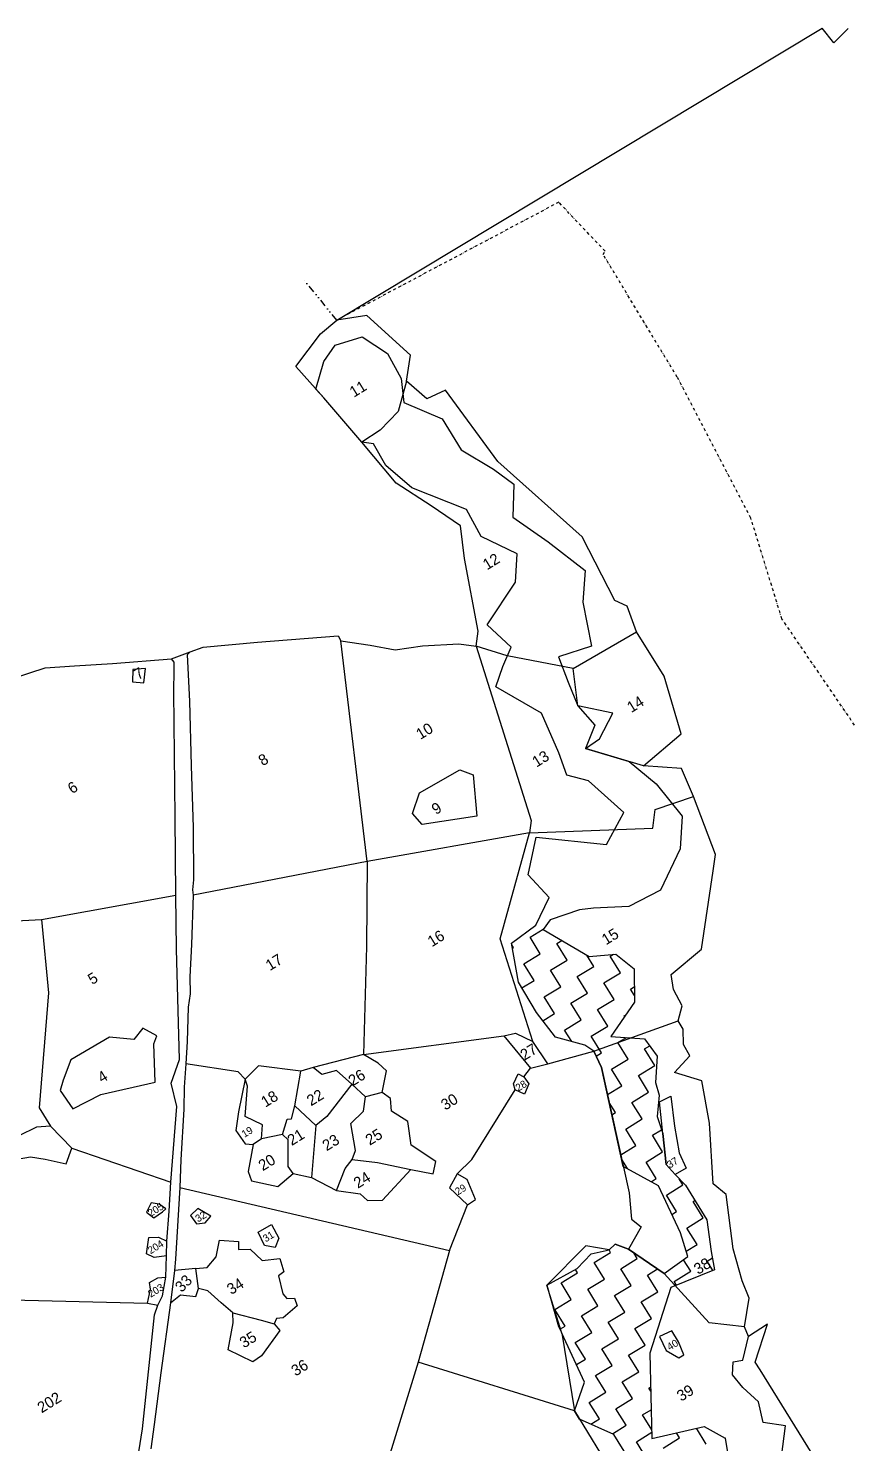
# Model space of a CAD drawing. Header units: metres. Extents: x 319724 to 326380, y 1825641 to 1831057.
# Drawn here: x 322301 to 323735, y 1828251 to 1830727 of the extents above; entities that cross this region are included whole.
import ezdxf
from ezdxf.enums import TextEntityAlignment as Align

# ---------------------------------------------------------------- set-up
doc = ezdxf.new("R2010")
doc.units = ezdxf.units.M
doc.header["$MEASUREMENT"] = 0
doc.linetypes.add('DASHDOT', pattern=[1, 0.5, -0.25, 0, -0.25])
doc.linetypes.add('DIVIDE', pattern=[31.75, 12.7, -6.35, 0, -6.35, 0, -6.35])
for name, color, linetype in [('OFF', 1, 'Continuous'), ('POLY_HATCH', 12, 'Continuous'), ('POLY_PARCEL', 6, 'Continuous'), ('POLY_WATER', 4, 'Continuous'), ('TEXT_PARCEL', 7, 'Continuous'), ('V_BOUND_LINE', 7, 'Continuous'), ('V_BOUND_STREAM_LINE', 7, 'DASHDOT'), ('V_DIVIDE_LINE', 7, 'DIVIDE')]:
    doc.layers.add(name, color=color, linetype=linetype)
doc.styles.add('TEXT _PARCEL', font='', dxfattribs={"height": 0.18})
doc.styles.get('TEXT _PARCEL').set_extended_font_data('Kruti Dev 050')

msp = doc.modelspace()

# ---------------------------------------------------------------- linework, layer by layer
at = {"layer": 'OFF'}
for p, q in [((322840.6, 1830216.4), (323689.7, 1830726.8)), ((322551.3, 1829624.1), (322584.2, 1829636.1))]:
    msp.add_line(p, q, dxfattribs=at)
at = {"layer": 'POLY_HATCH'}
for p, q in [((322837.8, 1830172.3), (322885, 1830187.3)), ((322885, 1830187.3), (322929.4, 1830158.3)), ((322818, 1830144.2), (322837.8, 1830172.3)), ((322929.4, 1830158.3), (322952.9, 1830114.5)), ((322804.1, 1830095.9), (322818, 1830144.2)), ((322952.9, 1830114.5), (322957.7, 1830072.5)), ((322818.1, 1830080.3), (322804.1, 1830095.9)), ((322884.3, 1830002.8), (322818.1, 1830080.3)), ((322957.7, 1830072.5), (323025.1, 1830043.5)), ((323025.1, 1830043.5), (323058.2, 1829989.8)), ((322905, 1829999.8), (322884.3, 1830002.8)), ((322926.3, 1829962.3), (322905, 1829999.8)), ((323058.2, 1829989.8), (323114.6, 1829955.8)), ((322971.6, 1829923.2), (322926.3, 1829962.3)), ((323114.6, 1829955.8), (323150.4, 1829929.3)), ((323067.4, 1829885.3), (322971.6, 1829923.2)), ((323150.4, 1829929.3), (323148.8, 1829871.8)), ((323093.3, 1829837.7), (323067.4, 1829885.3)), ((323148.8, 1829871.8), (323210.7, 1829828.8)), ((323156.1, 1829807.6), (323093.3, 1829837.7)), ((323153, 1829758.1), (323156.1, 1829807.6)), ((323210.7, 1829828.8), (323275.3, 1829778.6)), ((323103.7, 1829683.5), (323153, 1829758.1)), ((323275.3, 1829778.6), (323270.8, 1829722.9)), ((323270.8, 1829722.9), (323286.4, 1829646.1)), ((323145.7, 1829644.1), (323103.7, 1829683.5)), ((323131.1, 1829610.4), (323145.7, 1829644.1)), ((323286.4, 1829646.1), (323228.7, 1829627.5)), ((323119, 1829575.2), (323131.1, 1829610.4)), ((323228.7, 1829627.5), (323245.5, 1829583.2)), ((323245.5, 1829583.2), (323262.5, 1829541.8)), ((323198.7, 1829529.1), (323119, 1829575.2)), ((323262.5, 1829541.8), (323292.1, 1829507.8)), ((323229.2, 1829459.7), (323198.7, 1829529.1)), ((323292.1, 1829507.8), (323275.5, 1829466.9)), ((323242.8, 1829420.4), (323229.2, 1829459.7)), ((323275.5, 1829466.9), (323352.4, 1829444.4)), ((323352.4, 1829444.4), (323399.5, 1829405.5)), ((323280.8, 1829410.4), (323242.8, 1829420.4)), ((323343.1, 1829355.3), (323280.8, 1829410.4)), ((323399.5, 1829405.5), (323445, 1829348.9)), ((323312.4, 1829299.2), (323343.1, 1829355.3)), ((323445, 1829348.9), (323441.4, 1829291.9)), ((323175.3, 1829246.4), (323189.7, 1829311.8)), ((323189.7, 1829311.8), (323312.4, 1829299.2)), ((323441.4, 1829291.9), (323406.7, 1829219.3)), ((323212.3, 1829206.4), (323175.3, 1829246.4)), ((323406.7, 1829219.3), (323351.8, 1829190.7)), ((323188.9, 1829158.4), (323212.3, 1829206.4)), ((323290, 1829187.8), (323265.3, 1829184.9)), ((323351.8, 1829190.7), (323290, 1829187.8)), ((323214.2, 1829167.5), (323201.5, 1829150.8)), ((323265.3, 1829184.9), (323214.2, 1829167.5)), ((323146.5, 1829126.9), (323188.9, 1829158.4)), ((323201.5, 1829150.8), (323282, 1829103.5)), ((323158.7, 1829058.6), (323146.5, 1829126.9)), ((323282, 1829103.5), (323328.9, 1829107.7)), ((323328.9, 1829107.7), (323360.9, 1829081.6)), ((323360.9, 1829081.6), (323361.3, 1829023.6)), ((323189.8, 1829005.4), (323158.7, 1829058.6)), ((323361.3, 1829023.6), (323320.1, 1828963.7)), ((323223.3, 1828962.5), (323189.8, 1829005.4)), ((323274.5, 1828948.3), (323223.3, 1828962.5)), ((323290.6, 1828937.8), (323274.5, 1828948.3)), ((323320.1, 1828963.7), (323379.2, 1828959.6)), ((323379.2, 1828959.6), (323401.4, 1828929.2)), ((323304, 1828909.4), (323290.6, 1828937.8)), ((323401.4, 1828929.2), (323398.1, 1828883)), ((323341.8, 1828736.3), (323304, 1828909.4)), ((323398.1, 1828883), (323404.8, 1828860.7)), ((323404.8, 1828860.7), (323401.4, 1828823.3)), ((323401.4, 1828823.3), (323411.1, 1828793.8)), ((323411.1, 1828793.8), (323417.1, 1828739.8)), ((323403.5, 1828702), (323341.8, 1828736.3)), ((323417.1, 1828739.8), (323432.4, 1828722)), ((323432.4, 1828722), (323450.6, 1828703.6)), ((323441.8, 1828619.8), (323403.5, 1828702)), ((323450.6, 1828703.6), (323488.2, 1828642.7)), ((323488.2, 1828642.7), (323495.8, 1828587.4)), ((323455, 1828578.5), (323441.8, 1828619.8)), ((323317, 1828590.4), (323327.5, 1828600.2)), ((323327.5, 1828600.2), (323350.7, 1828591.3)), ((323261.1, 1828557.6), (323285.8, 1828583.5)), ((323285.8, 1828583.5), (323317, 1828590.4)), ((323350.7, 1828591.3), (323413.2, 1828549.2)), ((323413.2, 1828549.2), (323455, 1828578.5)), ((323495.8, 1828587.4), (323501.3, 1828555.5)), ((323208, 1828528.6), (323261.1, 1828557.6)), ((323501.3, 1828555.5), (323425.1, 1828524.3)), ((323234.5, 1828444.4), (323208, 1828528.6)), ((323425.1, 1828524.3), (323388.1, 1828409.7)), ((323274.1, 1828359.1), (323234.5, 1828444.4)), ((323388.1, 1828409.7), (323392, 1828260.3)), ((323256.3, 1828308.7), (323274.1, 1828359.1)), ((323265.3, 1828294.1), (323256.3, 1828308.7)), ((323325.4, 1828267.6), (323265.3, 1828294.1)), ((323392, 1828260.3), (323483.3, 1828281.3)), ((323483.3, 1828281.3), (323520.4, 1828261)), ((323372.7, 1828190.9), (323325.4, 1828267.6)), ((323520.4, 1828261), (323539.6, 1828144))]:
    msp.add_line(p, q, dxfattribs=at)
at = {"layer": 'POLY_HATCH', "linetype": 'Continuous'}
for p, q in [((323178.9, 1829137), (323201.4, 1829150.9)), ((323150, 1829119.2), (323147, 1829124)), ((323148.1, 1829118), (323150, 1829119.2)), ((323196.7, 1829108.2), (323178.9, 1829137)), ((323225.6, 1829126), (323234.4, 1829131.5)), ((323243.4, 1829097.1), (323225.6, 1829126)), ((323167.8, 1829090.3), (323196.7, 1829108.2)), ((323185.7, 1829061.5), (323167.8, 1829090.3)), ((323214.5, 1829079.3), (323243.4, 1829097.1)), ((323290.1, 1829086.1), (323277.9, 1829105.9)), ((323319, 1829103.9), (323324.5, 1829107.3)), ((323336.8, 1829075), (323319, 1829103.9)), ((323232.4, 1829050.4), (323214.5, 1829079.3)), ((323261.2, 1829068.2), (323290.1, 1829086.1)), ((323279.1, 1829039.4), (323261.2, 1829068.2)), ((323307.9, 1829057.2), (323336.8, 1829075)), ((323164.6, 1829048.5), (323185.7, 1829061.5)), ((323203.5, 1829032.6), (323232.4, 1829050.4)), ((323250.2, 1829021.5), (323279.1, 1829039.4)), ((323325.8, 1829028.3), (323307.9, 1829057.2)), ((323354.6, 1829046.1), (323361.1, 1829050.2)), ((323361.3, 1829035.4), (323354.6, 1829046.1)), ((323221.3, 1829003.7), (323203.5, 1829032.6)), ((323268, 1828992.7), (323250.2, 1829021.5)), ((323296.9, 1829010.5), (323325.8, 1829028.3)), ((323200.9, 1828991.1), (323221.3, 1829003.7)), ((323239.1, 1828974.8), (323268, 1828992.7)), ((323314.7, 1828981.6), (323296.9, 1829010.5)), ((323343.6, 1828999.4), (323345.5, 1829000.7)), ((323344.1, 1828998.6), (323343.6, 1828999.4)), ((323251.6, 1828954.6), (323239.1, 1828974.8)), ((323285.8, 1828963.8), (323314.7, 1828981.6)), ((323303.7, 1828934.9), (323285.8, 1828963.8)), ((323332.5, 1828952.8), (323347.2, 1828961.8)), ((323350.4, 1828923.9), (323332.5, 1828952.8)), ((323379.2, 1828941.7), (323388.2, 1828947.2)), ((323397.1, 1828912.8), (323379.2, 1828941.7)), ((323294.6, 1828929.3), (323303.7, 1828934.9)), ((323321.5, 1828906.1), (323350.4, 1828923.9)), ((323339.3, 1828877.2), (323321.5, 1828906.1)), ((323368.2, 1828895), (323397.1, 1828912.8)), ((323386, 1828866.1), (323368.2, 1828895)), ((323314.4, 1828861.8), (323339.3, 1828877.2)), ((323357.1, 1828848.3), (323386, 1828866.1)), ((323328.3, 1828830.5), (323317.4, 1828848.1)), ((323375, 1828819.4), (323357.1, 1828848.3)), ((323322.1, 1828826.7), (323328.3, 1828830.5)), ((323346.1, 1828801.6), (323375, 1828819.4)), ((323363.9, 1828772.7), (323346.1, 1828801.6)), ((323392.8, 1828790.6), (323408.9, 1828800.5)), ((323337.4, 1828756.4), (323363.9, 1828772.7)), ((323410.6, 1828761.7), (323392.8, 1828790.6)), ((323349, 1828732.3), (323339.3, 1828748.1)), ((323381.7, 1828743.9), (323410.6, 1828761.7)), ((323399.6, 1828715), (323381.7, 1828743.9)), ((323390.4, 1828709.3), (323399.6, 1828715)), ((323417.4, 1828686.1), (323446.3, 1828703.9)), ((323446.3, 1828703.9), (323439.7, 1828714.6)), ((323435.2, 1828657.2), (323417.4, 1828686.1)), ((323464.1, 1828675.1), (323467.1, 1828676.9)), ((323481.9, 1828646.2), (323464.1, 1828675.1)), ((323426.8, 1828652), (323435.2, 1828657.2)), ((323453, 1828628.4), (323481.9, 1828646.2)), ((323470.9, 1828599.5), (323453, 1828628.4)), ((323452, 1828587.8), (323470.9, 1828599.5)), ((323290.9, 1828568.1), (323319.7, 1828585.9)), ((323308.7, 1828539.2), (323290.9, 1828568.1)), ((323319.7, 1828585.9), (323317, 1828590.4)), ((323337.6, 1828557.1), (323366.4, 1828574.9)), ((323366.4, 1828574.9), (323360.3, 1828584.8)), ((323459.8, 1828552.8), (323447.3, 1828573.1)), ((323488.7, 1828570.6), (323497.7, 1828576.2)), ((323498.7, 1828554.4), (323488.7, 1828570.6)), ((323233.1, 1828532.5), (323262, 1828550.3)), ((323262, 1828550.3), (323258.4, 1828556.2)), ((323355.4, 1828528.2), (323337.6, 1828557.1)), ((323384.3, 1828546), (323401.8, 1828556.9)), ((323402.1, 1828517.1), (323384.3, 1828546)), ((323431, 1828535), (323459.8, 1828552.8)), ((323250.9, 1828503.6), (323233.1, 1828532.5)), ((323279.8, 1828521.4), (323308.7, 1828539.2)), ((323297.6, 1828492.5), (323279.8, 1828521.4)), ((323326.5, 1828510.4), (323355.4, 1828528.2)), ((323435, 1828528.4), (323431, 1828535)), ((323222.1, 1828485.8), (323250.9, 1828503.6)), ((323344.3, 1828481.5), (323326.5, 1828510.4)), ((323373.2, 1828499.3), (323402.1, 1828517.1)), ((323391, 1828470.4), (323373.2, 1828499.3)), ((323239.9, 1828456.9), (323222.1, 1828485.8)), ((323268.8, 1828474.7), (323297.6, 1828492.5)), ((323286.6, 1828445.8), (323268.8, 1828474.7)), ((323315.5, 1828463.7), (323344.3, 1828481.5)), ((323362.2, 1828452.6), (323391, 1828470.4)), ((323232.1, 1828452.1), (323239.9, 1828456.9)), ((323257.7, 1828428), (323286.6, 1828445.8)), ((323333.3, 1828434.8), (323315.5, 1828463.7)), ((323380, 1828423.7), (323362.2, 1828452.6)), ((323275.5, 1828399.1), (323257.7, 1828428)), ((323304.4, 1828417), (323333.3, 1828434.8)), ((323351.1, 1828405.9), (323380, 1828423.7)), ((323260, 1828389.5), (323275.5, 1828399.1)), ((323322.2, 1828388.1), (323304.4, 1828417)), ((323368.9, 1828377.1), (323351.1, 1828405.9)), ((323293.4, 1828370.3), (323322.2, 1828388.1)), ((323311.2, 1828341.4), (323293.4, 1828370.3)), ((323340.1, 1828359.2), (323368.9, 1828377.1)), ((323357.9, 1828330.4), (323340.1, 1828359.2)), ((323386.8, 1828348.2), (323389.7, 1828350)), ((323389.9, 1828343.2), (323386.8, 1828348.2)), ((323282.3, 1828323.6), (323311.2, 1828341.4)), ((323300.1, 1828294.7), (323282.3, 1828323.6)), ((323329, 1828312.5), (323357.9, 1828330.4)), ((323346.8, 1828283.7), (323329, 1828312.5)), ((323375.7, 1828301.5), (323390.7, 1828310.7)), ((323391.6, 1828275.7), (323375.7, 1828301.5)), ((323285, 1828285.4), (323300.1, 1828294.7)), ((323322.8, 1828268.8), (323346.8, 1828283.7)), ((323364.7, 1828254.8), (323391.7, 1828271.5)), ((323486.9, 1828250.5), (323469.8, 1828278.2)), ((323382.5, 1828225.9), (323364.7, 1828254.8)), ((323411.4, 1828243.7), (323440.2, 1828261.6)), ((323440.2, 1828261.6), (323434.9, 1828270.2)), ((323520.5, 1828260.8), (323520.3, 1828261.1))]:
    msp.add_line(p, q, dxfattribs=at)
at = {"layer": 'POLY_PARCEL'}
for p, q in [((322962.4, 1830109.7), (322948.1, 1830056.7)), ((322948.1, 1830056.7), (322916.3, 1830023.9)), ((322916.3, 1830023.9), (322884.3, 1830002.8)), ((323254.1, 1829607.3), (323364.8, 1829671)), ((323364.8, 1829671), (323364.8, 1829671)), ((322893.8, 1829269.6), (322847.4, 1829655.4)), ((322847.4, 1829655.4), (322847.4, 1829655.4)), ((322847.4, 1829655.4), (322847.4, 1829655.4)), ((323084.7, 1829646.1), (323084.7, 1829646.1)), ((323084.7, 1829646.1), (323084.7, 1829646.1)), ((323084.7, 1829646.1), (323180.7, 1829341)), ((323138.8, 1829629.3), (323084.7, 1829646.1)), ((323254.1, 1829607.3), (323138.8, 1829629.3)), ((322483.6, 1829605.1), (322482.8, 1829583.6)), ((322482.8, 1829583.6), (322502.6, 1829581.8)), ((322505.7, 1829607.1), (322483.6, 1829605.1)), ((322502.6, 1829581.8), (322505.7, 1829607.1)), ((323262.5, 1829541.8), (323254.1, 1829607.3)), ((323323.7, 1829528.7), (323262.5, 1829541.8)), ((323300.2, 1829484.3), (323323.7, 1829528.7)), ((323275.5, 1829466.9), (323300.2, 1829484.3)), ((323377.4, 1829437.1), (323275.5, 1829466.9)), ((322985.3, 1829389.8), (323055.7, 1829429.9)), ((323055.7, 1829429.9), (323078.9, 1829421)), ((323078.9, 1829421), (323085.7, 1829349)), ((322973.3, 1829353.6), (322985.3, 1829389.8)), ((323393.4, 1829328), (323397.7, 1829360.5)), ((323397.7, 1829360.5), (323464.5, 1829383.2)), ((322989.9, 1829334), (322973.3, 1829353.6)), ((323085.7, 1829349), (322989.9, 1829334)), ((323180.7, 1829341), (323177.8, 1829319.7)), ((323177.8, 1829319.7), (322893.8, 1829269.6)), ((323126.3, 1829134.3), (323177.8, 1829319.7)), ((323177.8, 1829319.7), (323393.4, 1829328)), ((322893.8, 1829269.6), (322589.3, 1829210.6)), ((322893.8, 1829269.6), (322892.6, 1829120.6)), ((322323.6, 1829168), (322558.8, 1829210.8)), ((322221.5, 1829162.6), (322323.6, 1829168)), ((322323.6, 1829168), (322336.1, 1829039.8)), ((322892.6, 1829120.6), (322887.5, 1828931.8)), ((323183.8, 1828954.9), (323126.3, 1829134.3)), ((323126.3, 1829134.3), (323126.3, 1829134.3)), ((322336.1, 1829039.8), (322320, 1828838.6)), ((323290.6, 1828937.8), (323437.8, 1828990.8)), ((322501.4, 1828977.9), (322485.2, 1828958.1)), ((322525.4, 1828964.4), (322501.4, 1828977.9)), ((322520.3, 1828950.5), (322525.4, 1828964.4)), ((322887.5, 1828931.8), (323132.6, 1828964.4)), ((323132.6, 1828964.4), (323153.1, 1828969.3)), ((323132.6, 1828964.4), (323179.6, 1828907.9)), ((323153.1, 1828969.3), (323183.8, 1828954.9)), ((322442.6, 1828962.2), (322375, 1828922.4)), ((322485.2, 1828958.1), (322442.6, 1828962.2)), ((322522.6, 1828883.4), (322520.3, 1828950.5)), ((323210.1, 1828915.8), (323183.8, 1828954.9)), ((322375, 1828922.4), (322361.8, 1828886.8)), ((322668, 1828901.4), (322576.2, 1828915.9)), ((322887.5, 1828931.8), (322799.3, 1828909.3)), ((322887.5, 1828931.8), (322887.5, 1828931.8)), ((322912.7, 1828917), (322887.5, 1828931.8)), ((322927.8, 1828903.2), (322912.7, 1828917)), ((323179.6, 1828907.9), (323210.1, 1828915.8)), ((323210.1, 1828915.8), (323290.6, 1828937.8)), ((323290.6, 1828937.8), (323304, 1828909.4)), ((322680.3, 1828888.9), (322668, 1828901.4)), ((322703.6, 1828912.1), (322680.3, 1828888.9)), ((322777.9, 1828902.8), (322703.6, 1828912.1)), ((322767.2, 1828842.3), (322777.9, 1828902.8)), ((322799.3, 1828909.3), (322777.9, 1828902.8)), ((322814.3, 1828897.2), (322799.3, 1828909.3)), ((322839.9, 1828904.1), (322814.3, 1828897.2)), ((322867, 1828880), (322839.9, 1828904.1)), ((322920, 1828865.8), (322927.8, 1828903.2)), ((323149.9, 1828880.8), (323158, 1828898)), ((323158, 1828898), (323167.8, 1828892.9)), ((323167.8, 1828892.9), (323179.6, 1828907.9)), ((323167.8, 1828892.9), (323176.5, 1828880.6)), ((323304, 1828909.4), (323351.9, 1828690.3)), ((322361.8, 1828886.8), (322356.3, 1828868.8)), ((322356.3, 1828868.8), (322378.9, 1828836.8)), ((322427.9, 1828862.1), (322522.6, 1828883.4)), ((322680.3, 1828888.9), (322668.7, 1828831.8)), ((322684.1, 1828876.6), (322680.3, 1828888.9)), ((322680.4, 1828823.5), (322684.1, 1828876.6)), ((322867, 1828880), (322823.4, 1828823.3)), ((322890.6, 1828858.1), (322867, 1828880)), ((322920, 1828865.8), (322890.6, 1828858.1)), ((322934.5, 1828854.8), (322920, 1828865.8)), ((323076.7, 1828748.1), (323152.8, 1828870.2)), ((323152.8, 1828870.2), (323149.9, 1828880.8)), ((323168.8, 1828862.6), (323152.8, 1828870.2)), ((323176.5, 1828880.6), (323168.8, 1828862.6)), ((322378.9, 1828836.8), (322427.9, 1828862.1)), ((322761.4, 1828819.4), (322767.2, 1828842.3)), ((322767.2, 1828842.3), (322804.1, 1828808)), ((322887.2, 1828832.7), (322890.6, 1828858.1)), ((322936, 1828832.6), (322934.5, 1828854.8)), ((323405.4, 1828849), (323425.3, 1828859.2)), ((323411.1, 1828793.8), (323405.4, 1828849)), ((323425.3, 1828859.2), (323431.7, 1828806.4)), ((322320, 1828838.6), (322339.8, 1828806.9)), ((322668.7, 1828831.8), (322663.6, 1828798.9)), ((322710.5, 1828808.9), (322680.4, 1828823.5)), ((322745.4, 1828791.8), (322753.9, 1828819.1)), ((322753.9, 1828819.1), (322761.4, 1828819.4)), ((322823.4, 1828823.3), (322804.1, 1828808)), ((322865.1, 1828811.3), (322887.2, 1828832.7)), ((322964.7, 1828814.9), (322936, 1828832.6)), ((322314.8, 1828804.7), (322284.2, 1828790)), ((322339.8, 1828806.9), (322314.8, 1828804.7)), ((322377.1, 1828768.1), (322339.8, 1828806.9)), ((322663.6, 1828798.9), (322680, 1828775.9)), ((322708.8, 1828784.7), (322710.5, 1828808.9)), ((322745.4, 1828791.8), (322708.8, 1828784.7)), ((322755.5, 1828782.6), (322745.4, 1828791.8)), ((322804.1, 1828808), (322796.2, 1828716.8)), ((322873.1, 1828764.3), (322865.1, 1828811.3)), ((322970.5, 1828773.2), (322964.7, 1828814.9)), ((323417.1, 1828739.8), (323411.1, 1828793.8)), ((323431.7, 1828806.4), (323439.4, 1828759.9)), ((322366.7, 1828740.8), (322377.1, 1828768.1)), ((322377.1, 1828768.1), (322550.1, 1828708.6)), ((322680, 1828775.9), (322694.1, 1828774.6)), ((322694.1, 1828774.6), (322685.6, 1828727.4)), ((322708.8, 1828784.7), (322694.1, 1828774.6)), ((322755.4, 1828736.1), (322755.5, 1828782.6)), ((322755.5, 1828782.6), (322755.5, 1828782.6)), ((323013.6, 1828744.6), (322970.5, 1828773.2)), ((322257.7, 1828745.1), (322304.3, 1828753)), ((322304.3, 1828753), (322330.4, 1828749)), ((322330.4, 1828749), (322366.7, 1828740.8)), ((322855.2, 1828732.3), (322867.3, 1828748.6)), ((322867.3, 1828748.6), (322873.1, 1828764.3)), ((322867.3, 1828748.6), (322911.7, 1828742.9)), ((322911.7, 1828742.9), (322970, 1828730.9)), ((323009.2, 1828723.1), (323013.6, 1828744.6)), ((323051, 1828723.4), (323076.7, 1828748.1)), ((323439.4, 1828759.9), (323451.8, 1828732.9)), ((322685.6, 1828727.4), (322691.4, 1828711.3)), ((322737.1, 1828701.3), (322764.3, 1828723.6)), ((322764.3, 1828723.6), (322755.4, 1828736.1)), ((322764.3, 1828723.6), (322796.2, 1828716.8)), ((322796.2, 1828716.8), (322840, 1828694.1)), ((322840, 1828694.1), (322855.2, 1828732.3)), ((322920.3, 1828677), (322970, 1828730.9)), ((322970, 1828730.9), (323009.2, 1828723.1)), ((323051, 1828723.4), (323037.6, 1828698.5)), ((323068.4, 1828713.1), (323051, 1828723.4)), ((323432.4, 1828722), (323417.1, 1828739.8)), ((323451.8, 1828732.9), (323432.4, 1828722)), ((322565.6, 1828699.4), (323037.6, 1828588.9)), ((322691.4, 1828711.3), (322737.1, 1828701.3)), ((322840, 1828694.1), (322881.3, 1828688.3)), ((323037.6, 1828698.5), (323069, 1828668.9)), ((323083.3, 1828678.1), (323068.4, 1828713.1)), ((322515.9, 1828672.4), (322507.5, 1828656.5)), ((322530, 1828670.4), (322515.9, 1828672.4)), ((322541.3, 1828662.2), (322530, 1828670.4)), ((322881.3, 1828688.3), (322894.2, 1828676.4)), ((322894.2, 1828676.4), (322920.3, 1828677)), ((323037.6, 1828588.9), (323069, 1828668.9)), ((323069, 1828668.9), (323083.3, 1828678.1)), ((323351.9, 1828690.3), (323356.2, 1828643.7)), ((322507.5, 1828656.5), (322520.3, 1828646.2)), ((322520.3, 1828646.2), (322535.3, 1828656.6)), ((322535.3, 1828656.6), (322541.3, 1828662.2)), ((322597.5, 1828662.8), (322584.3, 1828650.2)), ((322584.3, 1828650.2), (322595.3, 1828636)), ((322620.3, 1828649.2), (322597.5, 1828662.8)), ((322610, 1828637.3), (322620.3, 1828649.2)), ((323356.2, 1828643.7), (323373, 1828630.8)), ((322595.3, 1828636), (322610, 1828637.3)), ((322702.8, 1828621.4), (322726.2, 1828634.8)), ((322714, 1828597.7), (322702.8, 1828621.4)), ((322726.2, 1828634.8), (322739.2, 1828610.7)), ((323373, 1828630.8), (323350.7, 1828591.3)), ((322507.6, 1828583.6), (322511.6, 1828611.8)), ((322511.6, 1828611.8), (322528.3, 1828612.4)), ((322528.3, 1828612.4), (322543.1, 1828605.7)), ((322629.7, 1828578.3), (322635.2, 1828607.1)), ((322635.2, 1828607.1), (322668.8, 1828604.7)), ((322668.8, 1828604.7), (322668.3, 1828591.1)), ((322732.7, 1828594.5), (322714, 1828597.7)), ((322739.2, 1828610.7), (322732.7, 1828594.5)), ((323276.2, 1828597.2), (323208, 1828528.6)), ((323317, 1828590.4), (323276.2, 1828597.2)), ((323327.5, 1828600.2), (323317, 1828590.4)), ((323350.7, 1828591.3), (323327.5, 1828600.2)), ((322521.2, 1828577.1), (322507.6, 1828583.6)), ((322542.7, 1828580), (322521.2, 1828577.1)), ((322613.7, 1828559.6), (322629.7, 1828578.3)), ((322668.3, 1828591.1), (322689, 1828591.7)), ((322689, 1828591.7), (322710.2, 1828571.7)), ((322710.2, 1828571.7), (322741.1, 1828575.3)), ((322741.1, 1828575.3), (322747.9, 1828551.8)), ((323037.6, 1828588.9), (322983.2, 1828394.1)), ((323037.6, 1828588.9), (323037.6, 1828588.9)), ((323413.2, 1828549.2), (323350.7, 1828591.3)), ((322594, 1828557.4), (322556.6, 1828554.3)), ((322594, 1828557.4), (322613.7, 1828559.6)), ((322598.8, 1828522.8), (322594, 1828557.4)), ((322747.9, 1828551.8), (322738.8, 1828545.1)), ((322738.8, 1828545.1), (322746.2, 1828513.2)), ((323443.3, 1828516.5), (323413.2, 1828549.2)), ((322509.4, 1828497.2), (322514.8, 1828521.6)), ((322513, 1828533.3), (322527.4, 1828541.1)), ((322514.8, 1828521.6), (322513, 1828533.3)), ((322527.4, 1828541.1), (322541.2, 1828542.5)), ((322594.1, 1828508.8), (322598.8, 1828522.8)), ((322614.8, 1828518.6), (322598.8, 1828522.8)), ((322638.5, 1828497.8), (322614.8, 1828518.6)), ((323208, 1828528.6), (323228.4, 1828456.1)), ((322241, 1828503.7), (322509.4, 1828497.2)), ((322509.4, 1828497.2), (322527.1, 1828493.6)), ((322549.7, 1828497.7), (322566.8, 1828511.8)), ((322566.8, 1828511.8), (322594.1, 1828508.8)), ((322658.4, 1828480), (322638.5, 1828497.8)), ((322746.2, 1828513.2), (322753.3, 1828505.4)), ((322753.3, 1828505.4), (322766.4, 1828505.8)), ((322766.4, 1828505.8), (322771.4, 1828492.3)), ((323492.1, 1828462.6), (323443.3, 1828516.5)), ((322659.1, 1828462.7), (322658.4, 1828480)), ((322658.4, 1828480), (322708.1, 1828467.5)), ((322735.3, 1828470), (322731.1, 1828460.8)), ((322746.6, 1828471.5), (322735.3, 1828470)), ((322735.3, 1828470), (322735.3, 1828470)), ((322771.4, 1828492.3), (322746.6, 1828471.5)), ((322650.6, 1828415.5), (322659.1, 1828462.7)), ((322708.1, 1828467.5), (322731.1, 1828460.8)), ((322740.6, 1828449), (322709, 1828405.2)), ((322731.1, 1828460.8), (322740.6, 1828449)), ((323228.4, 1828456.1), (323234.5, 1828444.4)), ((323234.5, 1828444.4), (323256.3, 1828308.7)), ((323426.6, 1828448.7), (323405.1, 1828438.7)), ((323438.4, 1828429.5), (323426.6, 1828448.7)), ((323553.7, 1828455.4), (323492.1, 1828462.6)), ((323405.1, 1828438.7), (323417, 1828414)), ((323448.1, 1828406.7), (323438.4, 1828429.5)), ((323551.3, 1828397.2), (323561, 1828438.8)), ((322693.5, 1828394.5), (322650.6, 1828415.5)), ((322709, 1828405.2), (322693.5, 1828394.5)), ((323417, 1828414), (323439.2, 1828401.2)), ((323439.2, 1828401.2), (323448.1, 1828406.7)), ((323534.2, 1828394.4), (323551.3, 1828397.2)), ((322983.2, 1828394.1), (322902.9, 1828134.7)), ((323256.3, 1828308.7), (322983.2, 1828394.1)), ((322983.2, 1828394.1), (322983.2, 1828394.1)), ((323532.9, 1828371.5), (323534.2, 1828394.4)), ((323550.9, 1828349.4), (323532.9, 1828371.5)), ((323578.7, 1828324.2), (323550.9, 1828349.4)), ((323586.5, 1828288.2), (323578.7, 1828324.2)), ((323256.3, 1828308.7), (323326.6, 1828194.2)), ((323625.5, 1828282.4), (323586.5, 1828288.2)), ((323614.1, 1828193.3), (323625.5, 1828282.4))]:
    msp.add_line(p, q, dxfattribs=at)
at = {"layer": 'POLY_WATER'}
for p, q in [((323710.3, 1830701.6), (323689.7, 1830726.8)), ((323735.1, 1830726.5), (323710.3, 1830701.6)), ((322893.2, 1830224.4), (322840.6, 1830216.4)), ((322969.4, 1830155), (322893.2, 1830224.4)), ((322962.4, 1830109.7), (322969.4, 1830155)), ((322998.2, 1830078.6), (322962.4, 1830109.7)), ((323030.6, 1830093.6), (322998.2, 1830078.6)), ((323122.4, 1829969.1), (323030.6, 1830093.6)), ((323269.9, 1829837.3), (323122.4, 1829969.1)), ((323327, 1829726), (323269.9, 1829837.3)), ((323348.5, 1829716.2), (323327, 1829726)), ((323364.8, 1829671), (323348.5, 1829716.2)), ((323413.6, 1829593.5), (323364.8, 1829671)), ((322584.2, 1829636.1), (322578.5, 1829630.7)), ((322555.8, 1829618.3), (322551.3, 1829624.1)), ((322555.7, 1829604.7), (322555.8, 1829618.3)), ((322578.5, 1829630.7), (322582.8, 1829549.8)), ((322555.6, 1829566.3), (322555.7, 1829604.7)), ((323443, 1829492.9), (323413.6, 1829593.5)), ((322558, 1829347.1), (322555.6, 1829566.3)), ((322582.8, 1829549.8), (322585.6, 1829437)), ((323377.4, 1829437.1), (323443, 1829492.9)), ((322585.6, 1829437), (322589.4, 1829328.8)), ((323444, 1829432), (323377.4, 1829437.1)), ((323464.5, 1829383.2), (323444, 1829432)), ((323503, 1829282), (323464.5, 1829383.2)), ((322558.8, 1829210.8), (322558, 1829347.1)), ((322589.4, 1829328.8), (322589.6, 1829237.2)), ((323499.4, 1829253), (323503, 1829282)), ((322589.6, 1829237.2), (322587.9, 1829219.9)), ((323478.8, 1829116.1), (323499.4, 1829253)), ((322587.9, 1829219.9), (322589.3, 1829210.6)), ((322560.2, 1829116), (322558.8, 1829210.8)), ((322589.3, 1829210.6), (322586.2, 1829124.6)), ((322565.1, 1828923.1), (322560.2, 1829116)), ((322586.2, 1829124.6), (322583.1, 1829067.8)), ((323425.5, 1829071.6), (323478.8, 1829116.1)), ((322583.1, 1829067.8), (322584.1, 1829038.3)), ((323430, 1829045.6), (323425.5, 1829071.6)), ((323444.7, 1829017.1), (323430, 1829045.6)), ((322580.6, 1829014.5), (322578.7, 1828954.9)), ((322584.1, 1829038.3), (322580.6, 1829014.5)), ((323437.8, 1828990.8), (323444.7, 1829017.1)), ((323446.9, 1828976.2), (323437.8, 1828990.8)), ((323447, 1828949.4), (323446.9, 1828976.2)), ((322578.7, 1828954.9), (322576.2, 1828915.9)), ((323458.4, 1828929.5), (323447, 1828949.4)), ((322550.6, 1828881.9), (322565.1, 1828923.1)), ((322576.2, 1828915.9), (322573.2, 1828875)), ((323431.2, 1828900.2), (323458.4, 1828929.5)), ((323479.4, 1828886.2), (323431.2, 1828900.2)), ((322560.4, 1828841.2), (322550.6, 1828881.9)), ((322573.2, 1828875), (322572.6, 1828836.3)), ((323492.6, 1828811.7), (323479.4, 1828886.2)), ((322550.1, 1828708.6), (322560.4, 1828841.2)), ((322572.6, 1828836.3), (322567.9, 1828747.9)), ((323499.2, 1828705.8), (323492.6, 1828811.7)), ((322567.9, 1828747.9), (322565.6, 1828699.4)), ((322547.5, 1828657.7), (322550.1, 1828708.6)), ((322565.6, 1828699.4), (322558.5, 1828574.1)), ((323522.1, 1828687.3), (323499.2, 1828705.8)), ((323534, 1828591.8), (323522.1, 1828687.3)), ((322543.1, 1828605.7), (322547.5, 1828657.7)), ((322542.7, 1828580), (322543.1, 1828605.7)), ((322541.2, 1828542.5), (322542.7, 1828580)), ((322558.5, 1828574.1), (322556.6, 1828554.3)), ((323550, 1828536.3), (323534, 1828591.8)), ((322556.6, 1828554.3), (322549.7, 1828497.7)), ((322535.7, 1828509.9), (322541.2, 1828542.5)), ((323562, 1828505.8), (323550, 1828536.3)), ((322527.1, 1828493.6), (322535.7, 1828509.9)), ((322549.7, 1828497.7), (322532.7, 1828375.3)), ((323553.7, 1828455.4), (323562, 1828505.8)), ((322500.7, 1828277.1), (322521.5, 1828476.5)), ((322521.5, 1828476.5), (322527.1, 1828493.6)), ((323561, 1828438.8), (323553.7, 1828455.4)), ((323594, 1828460.2), (323561, 1828438.8)), ((323572.4, 1828393.9), (323594, 1828460.2)), ((322532.7, 1828375.3), (322520.8, 1828285)), ((323581.6, 1828380.7), (323572.4, 1828393.9)), ((323714.1, 1828166), (323581.6, 1828380.7)), ((322475.8, 1828125), (322500.7, 1828277.1)), ((322520.8, 1828285), (322515, 1828242.1))]:
    msp.add_line(p, q, dxfattribs=at)
at = {"layer": 'V_BOUND_LINE'}
for p, q in [((322812.2, 1830192.2), (322840.6, 1830216.4)), ((322768.7, 1830135.3), (322812.2, 1830192.2)), ((322818.1, 1830080.3), (322768.7, 1830135.3)), ((322884.3, 1830002.8), (322818.1, 1830080.3)), ((322944.7, 1829931.2), (322884.3, 1830002.8)), ((323005.7, 1829891.8), (322944.7, 1829931.2)), ((323056.8, 1829856.6), (323005.7, 1829891.8)), ((323064.3, 1829799.2), (323056.8, 1829856.6)), ((323088.2, 1829672.5), (323064.3, 1829799.2)), ((322702, 1829653.2), (322842.7, 1829664.3)), ((322842.7, 1829664.3), (322847.4, 1829655.4)), ((323084.7, 1829646.1), (323088.2, 1829672.5)), ((322584.2, 1829636.1), (322606.7, 1829644.6)), ((322606.7, 1829644.6), (322702, 1829653.2)), ((322847.4, 1829655.4), (322898.9, 1829648.1)), ((322898.9, 1829648.1), (322942.4, 1829640)), ((322942.4, 1829640), (322990.7, 1829646.7)), ((322990.7, 1829646.7), (323054.3, 1829650.1)), ((323054.3, 1829650.1), (323084.7, 1829646.1)), ((322274.7, 1829590.2), (322330, 1829608.2)), ((322330, 1829608.2), (322381.4, 1829611.5)), ((322381.4, 1829611.5), (322448.3, 1829615.7)), ((322448.3, 1829615.7), (322551.3, 1829624.1))]:
    msp.add_line(p, q, dxfattribs=at)
at = {"layer": 'V_BOUND_STREAM_LINE', "ltscale": 10}
for p, q in [((323228.9, 1830422.6), (322840.6, 1830216.4)), ((323309.9, 1830337), (323228.9, 1830422.6)), ((323306.8, 1830331), (323309.9, 1830337)), ((323436.2, 1830116.7), (323306.8, 1830331)), ((323565.1, 1829870.1), (323436.2, 1830116.7)), ((323619.4, 1829694), (323565.1, 1829870.1)), ((323883.4, 1829308), (323619.4, 1829694))]:
    msp.add_line(p, q, dxfattribs=at)
at = {"layer": 'V_DIVIDE_LINE'}
msp.add_line((322840.6, 1830216.4), (322782.7, 1830287.5), dxfattribs=at)

# ---------------------------------------------------------------- texts
at = {"layer": 'TEXT_PARCEL', "style": 'TEXT _PARCEL'}
for s, height, rotation, p in [('11', 19.24, 31.6905, (322870.4, 1830080.5)), ('12', 19.24, 31.6905, (323103.5, 1829778.6)), ('7', 19.2, 31.6905, (322493, 1829586.5)), ('14', 19.24, 31.6905, (323355.9, 1829529)), ('10', 19.24, 31.6905, (322986.8, 1829482)), ('13', 19.24, 31.6905, (323190, 1829433.6)), ('8', 19.2, 31.6905, (322710.9, 1829435.9)), ('6', 19.2, 31.6905, (322377.3, 1829387.1)), ('9', 19.2, 31.6905, (323014, 1829350.7)), ('16', 19.24, 31.6905, (323006.9, 1829119.4)), ('15', 19.24, 31.6905, (323311.6, 1829122.7)), ('17', 19.24, 31.6905, (322723.5, 1829077.7)), ('5', 19.2, 31.6905, (322412.5, 1829053.3)), ('4', 19.2, 31.6905, (322429.6, 1828881.4)), ('26', 19.24, 31.6905, (322868.3, 1828876)), ('18', 19.24, 31.6905, (322715.5, 1828838.8)), ('22', 19.24, 31.6905, (322795.5, 1828841.1)), ('28', 12.82, 31.6905, (323158.3, 1828867)), ('30', 19.24, 31.6905, (323030.3, 1828833.6)), ('19', 12.82, 31.6905, (322678.9, 1828786.1)), ('21', 19.24, 31.6905, (322761.7, 1828771.8)), ('23', 19.24, 31.6905, (322822.8, 1828762.5)), ('25', 19.24, 31.6905, (322898.2, 1828772.2)), ('20', 19.24, 31.6905, (322711, 1828727.6)), ('37', 12.82, 31.6905, (323423.2, 1828732.4)), ('24', 19.24, 31.6905, (322877.4, 1828697)), ('29', 12.82, 31.6905, (323052.4, 1828685.4)), ('32', 12.82, 31.6905, (322597.8, 1828638)), ('31', 12.82, 31.6905, (322716.1, 1828603.2)), ('204', 12.82, 31.6905, (322514.7, 1828582.4)), ('38', 19.24, 31.6905, (323472.8, 1828546.4)), ('33', 19.24, 45.711, (322569.2, 1828514.8)), ('203', 12.82, 31.6905, (322515, 1828506.4)), ('34', 19.24, 31.6905, (322655.7, 1828511.1)), ('35', 19.24, 31.6905, (322678, 1828417.7)), ('40', 12.82, 31.6905, (323423.3, 1828413.8)), ('36', 19.24, 31.6905, (322768.4, 1828368.6)), ('39', 19.24, 31.6905, (323443.1, 1828324.5)), ('202', 19.24, 31.6905, (322324.1, 1828304.2))]:
    msp.add_text(s, height=height, rotation=rotation, dxfattribs=at).set_placement(p)
for s, height, p in [('27', 19.24, (323176.1, 1828936.8)), ('205', 12.82, (322523.6, 1828660.7))]:
    msp.add_text(s, height=height, rotation=31.6905, dxfattribs=at).set_placement(p, align=Align.MIDDLE)

doc.saveas('drawing.dxf')
